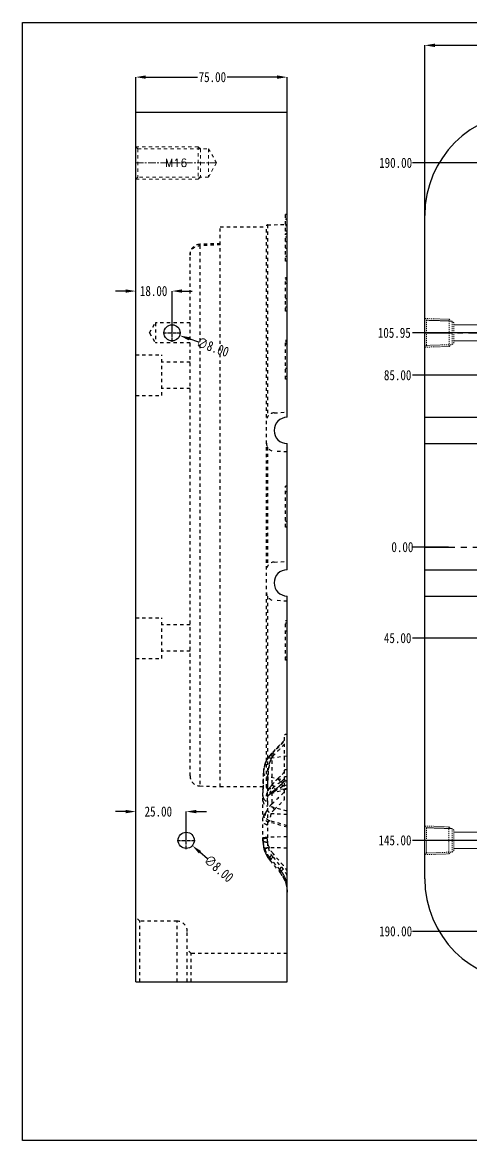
# Model space of a CAD drawing. Header units: millimetres. Extents: x -2414 to 10498, y -2238 to 649.
# Drawn here: x 4774 to 4996, y -1265 to -712 of the extents above; entities that cross this region are included whole.
import ezdxf
from ezdxf.enums import TextEntityAlignment as Align

# ---------------------------------------------------------------- set-up
doc = ezdxf.new("R2010")
doc.units = ezdxf.units.MM
doc.header["$LTSCALE"] = 16.335
doc.header["$PDMODE"] = 3
doc.header["$PDSIZE"] = 0.3125
doc.linetypes.add('CENTER', pattern=[0.6, 0.375, -0.075, 0.075, -0.075])
doc.linetypes.add('HIDDEN', pattern=[0.2, 0.1, -0.1])
doc.layers.get('0').update_dxf_attribs({"linetype": 'CONTINUOUS'})
doc.layers.get('Defpoints').update_dxf_attribs({"linetype": 'CONTINUOUS'})
doc.layers.add('cool', color=153, linetype='HIDDEN', lineweight=9)
doc.layers.add('screw', color=33, linetype='CONTINUOUS', lineweight=13)
doc.layers.add('DEFAULT_2', color=8, linetype='HIDDEN')
doc.styles.get("Standard").update_dxf_attribs({"font": 'txt', "width": 0.8})
doc.styles.add('TXT', font='txt.shx', dxfattribs={"bigfont": 'gbcbig.shx'})
doc.dimstyles.new('01', dxfattribs={"dimtxt": 5, "dimasz": 5, "dimexe": 0, "dimexo": 0, "dimgap": 0, "dimtad": 0, "dimzin": 0, "dimdsep": 46, "dimtxsty": 'Standard', "dimcen": 0, "dimclrd": 4, "dimclre": 4, "dimclrt": 6, "dimazin": 0, "dimtfac": 1, "dimtofl": 0, "dimtmove": 0, "dimatfit": 3, "dimfxl": 0, "dimtolj": 1, "dimtzin": 0, "dimarcsym": 0})

# ---------------------------------------------------------------- blocks, each defined once
blk = doc.blocks.new('cool_jt_f12')
at = {"layer": 'cool', "ltscale": 0.3}
for p, q in [((0, 7.0785), (0.856, 6.2225)), ((0, 7.0785), (12, 6.7035)), ((0.856, 6.2225), (0.856, -6.2225)), ((13.5, 5.827375), (0.856, 6.2225)), ((0.856, 6.2225), (13.5, 5.827375)), ((12, 6.7035), (12.856, 5.8475)), ((12, 6.7035), (12, -6.7035)), ((14.327375, 5), (13.5, 5.827375)), ((13.5, -5.827375), (13.5, 5.827375)), ((14.327375, -5), (14.327375, 5)), ((13.5, -5.827375), (14.327375, -5)), ((0.856, -6.2225), (0, -7.0785)), ((0, -7.0785), (12, -6.7035)), ((0.856, -6.2225), (13.5, -5.827375)), ((12, -6.7035), (12.856, -5.8475))]:
    blk.add_line(p, q, dxfattribs=at)
blk = doc.blocks.new('4')
at = {"layer": 'cool', "color": 1, "linetype": 'CENTER', "ltscale": 0.621977}
blk.add_line((-313.64, -1121.63), (76.36, -1121.63), dxfattribs=at)
at = {"layer": 'cool', "linetype": 'ByBlock', "ltscale": 0.932966}
for p, q in [((-299.31, -1117.63), (62.03, -1117.63)), ((-299.31, -1125.63), (62.03, -1125.63))]:
    blk.add_line(p, q, dxfattribs=at)
blk.add_blockref('cool_jt_f12', (-313.64, -1121.63), dxfattribs=at)
at = {"layer": 'cool', "linetype": 'ByBlock', "ltscale": 0.932966, "rotation": 180}
blk.add_blockref('cool_jt_f12', (76.36, -1121.63), dxfattribs=at)
blk = doc.blocks.new('*D275')
at = {"color": 4, "linetype": 'ByBlock', "lineweight": -2, "transparency": 16777216}
for p, q in [((4829.74, -756.63), (4829.74, -739.23)), ((4834.74, -739.23), (4860.36, -739.23)), ((4899.74, -739.23), (4875.03, -739.23)), ((4904.74, -756.63), (4904.74, -739.23))]:
    blk.add_line(p, q, dxfattribs=at)
at = {"color": 4, "linetype": 'ByBlock', "transparency": 16777216}
for points in [[(4834.74, -738.39), (4834.74, -740.06), (4829.74, -739.23)], [(4899.74, -738.39), (4899.74, -740.06), (4904.74, -739.23)]]:
    blk.add_solid(points, dxfattribs=at)
at = {"layer": 'Defpoints', "color": 0, "linetype": 'ByBlock', "transparency": 16777216}
for p in [(4829.74, -739.23), (4829.74, -756.63), (4904.74, -756.63)]:
    blk.add_point(p, dxfattribs=at)
at = {"color": 6, "linetype": 'ByBlock', "transparency": 16777216, "insert": (4867.7, -739.23), "char_height": 5, "attachment_point": 5}
blk.add_mtext('\\A1;75.00', dxfattribs=at)
blk = doc.blocks.new('*D276')
at = {"color": 4, "linetype": 'ByBlock', "lineweight": -2, "transparency": 16777216}
for p, q in [((4824.74, -845.02), (4819.74, -845.02)), ((4829.74, -853.37), (4829.74, -845.02)), ((4847.74, -865.68), (4847.74, -845.02)), ((4852.74, -845.02), (4857.74, -845.02))]:
    blk.add_line(p, q, dxfattribs=at)
at = {"color": 4, "linetype": 'ByBlock', "transparency": 16777216}
for points in [[(4824.74, -844.19), (4824.74, -845.85), (4829.74, -845.02)], [(4852.74, -844.19), (4852.74, -845.85), (4847.74, -845.02)]]:
    blk.add_solid(points, dxfattribs=at)
at = {"layer": 'Defpoints', "color": 0, "linetype": 'ByBlock', "transparency": 16777216}
for p in [(4829.74, -845.02), (4829.74, -853.37), (4847.74, -865.68)]:
    blk.add_point(p, dxfattribs=at)
at = {"color": 6, "linetype": 'ByBlock', "transparency": 16777216, "insert": (4838.6, -845.02), "char_height": 5, "attachment_point": 5}
blk.add_mtext('\\A1;18.00', dxfattribs=at)
blk = doc.blocks.new('*D277')
at = {"color": 4, "linetype": 'ByBlock', "lineweight": -2, "transparency": 16777216}
for p, q in [((4824.74, -1102.4), (4819.74, -1102.4)), ((4829.74, -1109.11), (4829.74, -1102.4)), ((4854.74, -1116.63), (4854.74, -1102.4)), ((4859.74, -1102.4), (4864.74, -1102.4))]:
    blk.add_line(p, q, dxfattribs=at)
at = {"color": 4, "linetype": 'ByBlock', "transparency": 16777216}
for points in [[(4824.74, -1101.57), (4824.74, -1103.24), (4829.74, -1102.4)], [(4859.74, -1101.57), (4859.74, -1103.24), (4854.74, -1102.4)]]:
    blk.add_solid(points, dxfattribs=at)
at = {"layer": 'Defpoints', "color": 0, "linetype": 'ByBlock', "transparency": 16777216}
for p in [(4829.74, -1102.4), (4829.74, -1109.11), (4854.74, -1116.63)]:
    blk.add_point(p, dxfattribs=at)
at = {"color": 6, "linetype": 'ByBlock', "transparency": 16777216, "insert": (4840.94, -1102.4), "char_height": 5, "attachment_point": 5}
blk.add_mtext('\\A1;25.00', dxfattribs=at)
blk = doc.blocks.new('*D278')
at = {"color": 4, "linetype": 'ByBlock', "lineweight": -2, "transparency": 16777216}
blk.add_line((4865.34, -1125.77), (4861.56, -1122.51), dxfattribs=at)
at = {"color": 4, "linetype": 'ByBlock', "transparency": 16777216}
blk.add_solid([(4862.1, -1121.88), (4861.01, -1123.14), (4857.77, -1119.24)], dxfattribs=at)
at = {"layer": 'Defpoints', "color": 0, "linetype": 'ByBlock', "transparency": 16777216}
for p in [(4851.71, -1114.02), (4857.77, -1119.24)]:
    blk.add_point(p, dxfattribs=at)
at = {"color": 6, "linetype": 'ByBlock', "transparency": 16777216, "insert": (4870.9, -1130.56), "char_height": 5, "attachment_point": 5, "rotation": 319.2251}
blk.add_mtext('\\A1;∅8.00', dxfattribs=at)
blk = doc.blocks.new('*D282')
at = {"color": 4, "linetype": 'ByBlock', "lineweight": -2, "transparency": 16777216}
for p, q in [((4972.86, -807.63), (4972.86, -723.51)), ((4977.86, -723.51), (5144.16, -723.51)), ((5357.85, -723.51), (5162.16, -723.51)), ((5362.85, -807.63), (5362.85, -723.51))]:
    blk.add_line(p, q, dxfattribs=at)
at = {"color": 4, "linetype": 'ByBlock', "transparency": 16777216}
for points in [[(4977.86, -722.67), (4977.86, -724.34), (4972.86, -723.51)], [(5357.85, -722.67), (5357.85, -724.34), (5362.85, -723.51)]]:
    blk.add_solid(points, dxfattribs=at)
at = {"layer": 'Defpoints', "color": 0, "linetype": 'ByBlock', "transparency": 16777216}
for p in [(5362.85, -723.51), (4972.86, -807.63), (5362.85, -807.63)]:
    blk.add_point(p, dxfattribs=at)
at = {"color": 6, "linetype": 'ByBlock', "transparency": 16777216, "insert": (5153.16, -723.51), "char_height": 5, "attachment_point": 5}
blk.add_mtext('\\A1;390.00', dxfattribs=at)
blk = doc.blocks.new('*D284')
at = {"color": 4, "linetype": 'ByBlock', "lineweight": -2, "transparency": 16777216}
blk.add_line((4860.96, -870.29), (4856.24, -868.64), dxfattribs=at)
at = {"color": 4, "linetype": 'ByBlock', "transparency": 16777216}
blk.add_solid([(4856.51, -867.86), (4855.97, -869.43), (4851.52, -867)], dxfattribs=at)
at = {"layer": 'Defpoints', "color": 0, "linetype": 'ByBlock', "transparency": 16777216}
for p in [(4843.97, -864.36), (4851.52, -867)]:
    blk.add_point(p, dxfattribs=at)
at = {"color": 6, "linetype": 'ByBlock', "transparency": 16777216, "insert": (4867.89, -872.71), "char_height": 5, "attachment_point": 5, "rotation": 340.7687}
blk.add_mtext('\\A1;∅8.00', dxfattribs=at)
blk = doc.blocks.new('*D299')
at = {"color": 4, "linetype": 'ByBlock', "lineweight": -2, "transparency": 16777216}
blk.add_line((4984.62, -971.63), (4966.77, -971.63), dxfattribs=at)
at = {"layer": 'Defpoints', "color": 0, "linetype": 'ByBlock', "transparency": 16777216}
for p in [(4966.77, -971.63), (4984.62, -971.63), (5167.85, -971.63)]:
    blk.add_point(p, dxfattribs=at)
at = {"color": 6, "linetype": 'ByBlock', "transparency": 16777216, "insert": (4961.77, -971.63), "char_height": 5, "attachment_point": 5}
blk.add_mtext('\\A1;0.00', dxfattribs=at)
blk = doc.blocks.new('*D300')
at = {"color": 4, "linetype": 'ByBlock', "lineweight": -2, "transparency": 16777216}
blk.add_line((5061.86, -886.63), (4966.77, -886.63), dxfattribs=at)
at = {"layer": 'Defpoints', "color": 0, "linetype": 'ByBlock', "transparency": 16777216}
for p in [(4966.77, -886.63), (5061.86, -886.63), (5167.85, -971.63)]:
    blk.add_point(p, dxfattribs=at)
at = {"color": 6, "linetype": 'ByBlock', "transparency": 16777216, "insert": (4959.43, -886.63), "char_height": 5, "attachment_point": 5}
blk.add_mtext('\\A1;85.00', dxfattribs=at)
blk = doc.blocks.new('*D301')
at = {"color": 4, "linetype": 'ByBlock', "lineweight": -2, "transparency": 16777216}
blk.add_line((5031.09, -865.68), (4966.77, -865.68), dxfattribs=at)
at = {"layer": 'Defpoints', "color": 0, "linetype": 'ByBlock', "transparency": 16777216}
for p in [(4966.77, -865.68), (5031.09, -865.68), (5167.85, -971.63)]:
    blk.add_point(p, dxfattribs=at)
at = {"color": 6, "linetype": 'ByBlock', "transparency": 16777216, "insert": (4957.77, -865.68), "char_height": 5, "attachment_point": 5}
blk.add_mtext('\\A1;105.95', dxfattribs=at)
blk = doc.blocks.new('*D302')
at = {"color": 4, "linetype": 'ByBlock', "lineweight": -2, "transparency": 16777216}
blk.add_line((5007.85, -781.63), (4966.77, -781.63), dxfattribs=at)
at = {"layer": 'Defpoints', "color": 0, "linetype": 'ByBlock', "transparency": 16777216}
for p in [(4966.77, -781.63), (5007.85, -781.63), (5167.85, -971.63)]:
    blk.add_point(p, dxfattribs=at)
at = {"color": 6, "linetype": 'ByBlock', "transparency": 16777216, "insert": (4958.43, -781.63), "char_height": 5, "attachment_point": 5}
blk.add_mtext('\\A1;190.00', dxfattribs=at)
blk = doc.blocks.new('*D303')
at = {"color": 4, "linetype": 'ByBlock', "lineweight": -2, "transparency": 16777216}
blk.add_line((5072.86, -1016.63), (4966.77, -1016.63), dxfattribs=at)
at = {"layer": 'Defpoints', "color": 0, "linetype": 'ByBlock', "transparency": 16777216}
for p in [(5167.85, -971.63), (4966.77, -1016.63), (5072.86, -1016.63)]:
    blk.add_point(p, dxfattribs=at)
at = {"color": 6, "linetype": 'ByBlock', "transparency": 16777216, "insert": (4959.43, -1016.63), "char_height": 5, "attachment_point": 5}
blk.add_mtext('\\A1;45.00', dxfattribs=at)
blk = doc.blocks.new('*D304')
at = {"color": 4, "linetype": 'ByBlock', "lineweight": -2, "transparency": 16777216}
blk.add_line((5013.8, -1116.63), (4966.77, -1116.63), dxfattribs=at)
at = {"layer": 'Defpoints', "color": 0, "linetype": 'ByBlock', "transparency": 16777216}
for p in [(5167.85, -971.63), (4966.77, -1116.63), (5013.8, -1116.63)]:
    blk.add_point(p, dxfattribs=at)
at = {"color": 6, "linetype": 'ByBlock', "transparency": 16777216, "insert": (4958.1, -1116.63), "char_height": 5, "attachment_point": 5}
blk.add_mtext('\\A1;145.00', dxfattribs=at)
blk = doc.blocks.new('*D305')
at = {"color": 4, "linetype": 'ByBlock', "lineweight": -2, "transparency": 16777216}
blk.add_line((5007.85, -1161.63), (4966.77, -1161.63), dxfattribs=at)
at = {"layer": 'Defpoints', "color": 0, "linetype": 'ByBlock', "transparency": 16777216}
for p in [(5167.85, -971.63), (4966.77, -1161.63), (5007.85, -1161.63)]:
    blk.add_point(p, dxfattribs=at)
at = {"color": 6, "linetype": 'ByBlock', "transparency": 16777216, "insert": (4958.43, -1161.63), "char_height": 5, "attachment_point": 5}
blk.add_mtext('\\A1;190.00', dxfattribs=at)

msp = doc.modelspace()

# ---------------------------------------------------------------- linework, layer by layer
at = {"color": 7, "linetype": 'Continuous'}
for p, q in [((4829.743, -1186.63), (4829.743, -756.63)), ((4829.743, -756.63), (4904.743, -756.63)), ((4904.743, -907.442), (4904.743, -756.63)), ((4972.859, -1135.63), (4972.859, -807.63)), ((4972.859, -907.442), (5017.105, -907.442)), ((4904.743, -982.817), (4904.743, -920.442)), ((4972.859, -920.442), (5017.105, -920.442)), ((4972.859, -982.817), (5017.105, -982.817)), ((4904.743, -1186.63), (4904.743, -995.817)), ((4972.859, -995.817), (5017.105, -995.817)), ((4829.743, -1186.63), (4904.743, -1186.63))]:
    msp.add_line(p, q, dxfattribs=at)
at = {"color": 1, "linetype": 'CENTER', "ltscale": 0.248791}
for p, q in [((4847.743, -870.079), (4847.743, -861.279)), ((4843.343, -865.679), (4852.143, -865.679)), ((4850.343, -1116.63), (4859.143, -1116.63)), ((4854.743, -1121.03), (4854.743, -1112.23))]:
    msp.add_line(p, q, dxfattribs=at)
at = {"color": 1, "linetype": 'CENTER', "ltscale": 2.425658}
msp.add_line((4972.859, -971.63), (5362.85, -971.63), dxfattribs=at)
at = {"linetype": 'ByBlock'}
msp.add_lwpolyline([(4773.61, -712.155), (5429.089, -712.155), (5429.089, -1265.106), (4773.61, -1265.106)], close=True, dxfattribs=at)
at = {"color": 7, "linetype": 'Continuous'}
for centre in [(4847.743, -865.679), (4854.743, -1116.63)]:
    msp.add_circle(centre, 4, dxfattribs=at)
for centre, radius, start, end in [((5023.859, -807.63), 51, 90, 180), ((4904.745, -913.942), 6.5, 90.02376, 269.97624), ((4904.745, -989.317), 6.5, 90.02376, 269.97624), ((5023.859, -1135.63), 51, 180, 270)]:
    msp.add_arc(centre, radius, start, end, dxfattribs=at)
at = {"layer": 'cool', "linetype": 'ByBlock', "ltscale": 0.932966}
for p, q in [((4987.185, -861.679), (5149.855, -861.679)), ((4987.185, -869.679), (5149.855, -869.679))]:
    msp.add_line(p, q, dxfattribs=at)
at = {"layer": 'DEFAULT_2', "color": 8, "linetype": 'HIDDEN'}
for p, q in [((4903.943, -815.375), (4903.943, -807.108)), ((4904.743, -807.108), (4903.943, -807.108)), ((4894.492, -1090.446), (4894.492, -812.813)), ((4894.977, -812.311), (4904.743, -811.97)), ((4894.977, -812.311), (4894.977, -907.335)), ((4904.743, -809.454), (4903.943, -809.454)), ((4904.743, -809.68), (4903.943, -809.68)), ((4904.743, -812.213), (4903.943, -812.241)), ((4904.743, -812.813), (4903.943, -812.813)), ((4871.627, -1090.074), (4871.627, -813.186)), ((4871.627, -813.186), (4894.492, -813.186)), ((4904.743, -815.347), (4903.943, -815.375)), ((4903.943, -830.251), (4903.943, -816.66)), ((4904.743, -816.66), (4903.943, -816.66)), ((4904.743, -816.872), (4903.943, -816.872)), ((4871.627, -821.53), (4861.452, -821.885)), ((4871.627, -822.179), (4861.452, -822.536)), ((4861.452, -822.536), (4861.452, -1089.718)), ((4904.743, -818.392), (4903.943, -818.392)), ((4904.743, -820.711), (4903.943, -820.737)), ((4856.627, -1084.72), (4856.627, -826.882)), ((4904.743, -823.998), (4903.943, -823.998)), ((4904.743, -827.906), (4903.943, -827.906)), ((4904.743, -830.226), (4903.943, -830.251)), ((4904.743, -838.463), (4903.943, -838.463)), ((4903.943, -854.918), (4903.943, -838.464)), ((4904.743, -839.136), (4903.943, -839.136)), ((4904.743, -839.456), (4903.943, -839.456)), ((4904.743, -841.339), (4903.943, -841.36)), ((4904.743, -848.88), (4903.943, -848.88)), ((4904.743, -853.013), (4903.943, -853.013)), ((4904.743, -854.897), (4903.943, -854.918)), ((4836.627, -865.679), (4839.513, -860.679)), ((4839.513, -860.679), (4839.513, -870.679)), ((4856.627, -860.679), (4839.513, -860.679)), ((4836.627, -865.679), (4839.513, -870.679)), ((4856.627, -870.679), (4839.513, -870.679)), ((4904.743, -869.473), (4903.943, -869.473)), ((4903.943, -888.589), (4903.943, -869.474)), ((4904.743, -869.902), (4903.943, -869.902)), ((4904.743, -870.801), (4903.943, -870.801)), ((4904.743, -871.207), (4903.943, -871.222)), ((4829.743, -876.63), (4842.743, -876.63)), ((4842.743, -896.63), (4842.743, -876.63)), ((4856.627, -880.13), (4842.743, -880.13)), ((4904.743, -883.283), (4903.943, -883.283)), ((4904.743, -887.269), (4903.943, -887.269)), ((4904.743, -888.575), (4903.943, -888.589)), ((4856.627, -893.13), (4842.743, -893.13)), ((4829.743, -896.63), (4842.743, -896.63)), ((4898.301, -905.235), (4904.743, -904.897)), ((4894.977, -922.157), (4894.977, -981.102)), ((4904.743, -924.595), (4898.301, -924.258)), ((4903.943, -961.76), (4903.943, -941.499)), ((4904.743, -941.499), (4903.943, -941.499)), ((4904.743, -944.348), (4903.943, -944.348)), ((4904.743, -958.911), (4903.943, -958.911)), ((4904.743, -961.76), (4903.943, -961.76)), ((4898.301, -979.002), (4904.743, -978.664)), ((4894.977, -995.924), (4894.977, -1090.948)), ((4904.743, -998.362), (4898.301, -998.025)), ((4829.743, -1006.63), (4842.743, -1006.63)), ((4842.743, -1026.63), (4842.743, -1006.63)), ((4856.627, -1010.13), (4842.743, -1010.13)), ((4903.943, -1027.507), (4903.943, -1008.063)), ((4904.743, -1008.076), (4903.943, -1008.063)), ((4904.743, -1009.267), (4903.943, -1009.267)), ((4904.743, -1013.189), (4903.943, -1013.189)), ((4829.743, -1026.63), (4842.743, -1026.63)), ((4856.627, -1023.13), (4842.743, -1023.13)), ((4904.743, -1025.966), (4903.943, -1025.953)), ((4904.743, -1026.047), (4903.943, -1026.047)), ((4904.743, -1027.156), (4903.943, -1027.156)), ((4904.743, -1027.508), (4903.943, -1027.508)), ((4903.343, -1067.086), (4897.105, -1073.524)), ((4903.343, -1096.594), (4903.343, -1064.255)), ((4895.209, -1076.137), (4895.23, -1075.826)), ((4895.23, -1075.826), (4895.23, -1075.825)), ((4904.743, -1074.937), (4896.889, -1076.063)), ((4897.136, -1073.858), (4897.288, -1073.702)), ((4897.136, -1073.858), (4897.136, -1089.304)), ((4893.021, -1082.979), (4892.842, -1087.228)), ((4893.08, -1082.224), (4893.02, -1082.982)), ((4893.021, -1082.979), (4893.02, -1082.983)), ((4893.084, -1082.607), (4893.021, -1082.979)), ((4893.311, -1080.65), (4893.076, -1082.266)), ((4892.843, -1087.179), (4892.758, -1091.565)), ((4904.743, -1087.266), (4895.189, -1085.258)), ((4901.576, -1089.006), (4900.09, -1090.399)), ((4903.343, -1086.011), (4901.514, -1087.809)), ((4901.518, -1087.809), (4903.343, -1086.014)), ((4904.743, -1087.759), (4901.518, -1087.809)), ((4901.54, -1089.125), (4903.343, -1087.378)), ((4901.54, -1089.125), (4901.574, -1089.006)), ((4903.343, -1087.292), (4901.574, -1089.006)), ((4902.835, -1089.672), (4903.343, -1089.18)), ((4903.343, -1089.182), (4902.837, -1089.672)), ((4861.452, -1089.718), (4871.627, -1090.074)), ((4871.627, -1090.074), (4894.492, -1090.074)), ((4892.758, -1091.521), (4892.743, -1094.82)), ((4892.743, -1094.77), (4892.743, -1094.819)), ((4892.743, -1116.925), (4892.743, -1094.829)), ((4894.977, -1090.948), (4904.743, -1091.289)), ((4894.999, -1090.109), (4894.989, -1090.49)), ((4896.647, -1093.424), (4904.743, -1091.103)), ((4897.136, -1092.988), (4897.443, -1092.629)), ((4897.136, -1092.989), (4897.136, -1098.675)), ((4897.443, -1092.629), (4897.445, -1092.627)), ((4898.323, -1091.934), (4897.446, -1092.628)), ((4900.154, -1090.344), (4898.267, -1091.978)), ((4902.837, -1089.672), (4902.589, -1089.828)), ((4904.743, -1089.39), (4902.835, -1089.672)), ((4894.916, -1097.379), (4894.916, -1117.691)), ((4904.743, -1102.118), (4894.916, -1099.604)), ((4894.12, -1102.786), (4893.318, -1103.797)), ((4894.12, -1102.786), (4893.318, -1103.797)), ((4904.743, -1103.911), (4896.669, -1103.482)), ((4904.743, -1110.17), (4895.376, -1107.489)), ((4904.743, -1109.382), (4896.018, -1106.898)), ((4892.743, -1116.925), (4892.813, -1118.355)), ((4904.743, -1114.847), (4894.916, -1115.092)), ((4893.243, -1120.738), (4893.243, -1120.739)), ((4904.743, -1120.46), (4895.316, -1120.224)), ((4895.102, -1124.998), (4896.236, -1126.564)), ((4896.252, -1126.576), (4896.236, -1126.564)), ((4896.236, -1126.564), (4901.217, -1132.602)), ((4901.233, -1131.13), (4896.252, -1125.341)), ((4896.252, -1126.576), (4896.252, -1125.341)), ((4902.705, -1128.958), (4897.723, -1123.168)), ((4897.723, -1124.906), (4902.705, -1130.944)), ((4901.233, -1132.614), (4901.217, -1132.602)), ((4901.233, -1132.614), (4901.233, -1131.13)), ((4904.583, -1140.149), (4904.74, -1142.037)), ((4904.74, -1142.036), (4904.743, -1142.324)), ((4831.743, -1156.63), (4829.743, -1154.63)), ((4831.743, -1186.63), (4831.743, -1156.63)), ((4850.243, -1156.63), (4831.743, -1156.63)), ((4850.243, -1186.63), (4850.243, -1156.63)), ((4855.243, -1186.63), (4855.243, -1161.63)), ((4857.243, -1172.6), (4855.243, -1170.6)), ((4904.743, -1172.6), (4857.243, -1172.6)), ((4857.243, -1186.63), (4857.243, -1172.6))]:
    msp.add_line(p, q, dxfattribs=at)
at = {"layer": 'DEFAULT_2', "color": 1, "linetype": 'CENTER', "ltscale": 2.2018}
msp.add_line((4972.855, -865.679), (5149.855, -865.679), dxfattribs=at)
at = {"layer": 'DEFAULT_2', "color": 8, "linetype": 'HIDDEN'}
for points in [[(4894.559, -1076.958), (4893.773, -1078.848), (4893.302, -1080.696)], [(4895.23, -1075.826), (4894.528, -1077.017), (4893.755, -1078.902)], [(4896.661, -1073.999), (4895.625, -1075.266), (4895.23, -1075.825)], [(4897.105, -1073.524), (4896.604, -1074.062), (4895.575, -1075.334)], [(4896.178, -1093.613), (4896.142, -1093.639), (4896.275, -1093.566), (4896.647, -1093.424)], [(4896.146, -1093.637), (4896.317, -1093.546), (4896.649, -1093.424)], [(4897.443, -1092.629), (4897.017, -1092.958), (4896.567, -1093.314), (4896.256, -1093.556), (4896.178, -1093.613)], [(4892.813, -1118.355), (4893.083, -1120.072), (4893.243, -1120.739)], [(4893.243, -1120.739), (4893.801, -1122.438), (4895.102, -1124.998)], [(4901.217, -1132.602), (4902.493, -1134.391), (4903.833, -1137.175), (4904.583, -1140.144), (4904.743, -1142.324)]]:
    msp.add_lwpolyline(points, dxfattribs=at)
for centre, radius, start, end in [((4894.994, -812.813), 0.502, 92, 180), ((4861.627, -826.882), 5, 92, 180), ((4860.941, -827.208), 4.314, 175.79941, 179.99196), ((4898.512, -909.249), 4.02, 93, 180), ((4899.063, -975.377), 70.681, 85.39115, 85.55947), ((4898.512, -920.243), 4.02, 180, 267), ((4898.512, -983.016), 4.02, 93, 180), ((4898.512, -994.01), 4.02, 180, 267), ((4899.063, -927.882), 70.681, 274.44053, 274.60885), ((2072.342, 1677.288), 3943.129, 315.756727, 315.886138), ((2077.145, 1672.624), 3936.434, 315.759757, 315.886211), ((4908.154, -1085.162), 15.781, 141.29351, 145.11477), ((4908.731, -1085.627), 16.521, 134.57327, 141.28711), ((5037.737, -1092.056), 144.961, 176.41584, 178.08959), ((4894.693, -1083.07), 1.675, 177.01689, 192.55773), ((5026.032, -1091.356), 133.235, 176.23476, 176.40251), ((5025.826, -1091.343), 133.029, 176.23472, 176.40179), ((4861.627, -1084.721), 5, 180, 268), ((5067.404, -1093.172), 174.649, 178.04831, 178.74324), ((5066.487, -1094.394), 171.541, 176.94708, 178.34118), ((4906.111, -1097.248), 11.988, 138.47116, 155.39432), ((4915.725, -1111.305), 27.458, 121.16078, 129.03988), ((4915.683, -1111.249), 27.389, 121.15302, 129.04214), ((5157.85, -1094.616), 265.108, 179.26194, 180.03317), ((5096.307, -1093.834), 203.559, 178.7354, 179.2591), ((4894.994, -1090.446), 0.502, 180, 268), ((5095.35, -1095.356), 200.42, 178.30527, 178.50007), ((4921.741, -1123.193), 38.961, 130.18105, 130.87241), ((4914.712, -1114.88), 28.074, 128.75858, 130.16684), ((3064.528, 809.481), 2645.659, 313.843019, 314.029677), ((4907.16, -1109.041), 14.42, 134.0383, 147.97338), ((3058.562, 815.36), 2656.837, 313.828603, 313.975626), ((4896.21, -1104.603), 3.002, 164.42548, 253.83063), ((4906.339, -1109.564), 11.423, 133.81233, 147.82991), ((4907.6, -1115.804), 14.857, 180.00261, 184.31225), ((4907.475, -1115.817), 14.731, 184.2995, 198.86415), ((4908.018, -1116.816), 15.286, 194.86831, 219.67247), ((4907.306, -1115.873), 14.553, 198.86878, 220.57654), ((4907.208, -1117.069), 12.303, 194.85833, 219.56244), ((4890.395, -1140.494), 14.323, 33.61161, 40.82806), ((4890.34, -1140.529), 14.389, 18.44848, 33.6035), ((4889.578, -1140.25), 17.316, 28.86401, 40.7058), ((4889.56, -1140.263), 17.338, 28.87132, 40.69848), ((4888.394, -1142.752), 18.554, 28.21897, 39.52949), ((4890.091, -1140.613), 14.652, 359.93836, 18.45462), ((4889.728, -1142.33), 15.015, 1.11949, 6.46464), ((4850.243, -1161.63), 5, 0, 90)]:
    msp.add_arc(centre, radius, start, end, dxfattribs=at)
for centre, major_axis, ratio, start_param, end_param in [((4909.949, -943.114), (487.355, 74.29), 0.2412088, -1.621096, -1.6182251), ((5169.711, -950.633), (519.313, 8.898), 0.2841046, -2.1142462, -2.1111088), ((5169.681, -950.633), (519.309, 8.898), 0.2841046, -2.1141825, -2.1110451), ((5083.504, -942.462), (508.464, 79.864), 0.2382673, -1.9701302, -1.9671898), ((5083.53, -942.462), (508.467, 79.865), 0.2382673, -1.9701826, -1.9672421), ((4899.338, -954.776), (486.329, -28.015), 0.2788329, -1.5465021, -1.5436236)]:
    msp.add_ellipse(centre, major_axis=major_axis, ratio=ratio, start_param=start_param, end_param=end_param, dxfattribs=at)
for points, knots in [([(4856.627, -827.207), (4856.627, -826.611), (4856.881, -825.394), (4857.959, -823.863), (4859.558, -822.825), (4860.819, -822.557), (4861.452, -822.536)], [0, 0, 0, 0, 0.2423364, 0.4891546, 0.7422817, 1, 1, 1, 1]), ([(4861.452, -821.885), (4861.449, -821.885), (4861.454, -821.907), (4861.447, -821.93), (4861.45, -821.985), (4861.449, -822.055), (4861.45, -822.148), (4861.45, -822.31), (4861.451, -822.441), (4861.452, -822.536)], [0, 0, 0, 0, 0.0159816, 0.0633901, 0.142221, 0.2523102, 0.3934462, 0.5653652, 1, 1, 1, 1]), ([(4893.084, -1082.607), (4893.118, -1082.097), (4893.257, -1080.997), (4893.643, -1079.327), (4894.278, -1077.653), (4894.875, -1076.617), (4895.209, -1076.137)], [0, 0, 0, 0, 0.2226104, 0.481991, 0.7449688, 1, 1, 1, 1]), ([(4895.189, -1085.258), (4895.211, -1084.59), (4895.301, -1083.124), (4895.562, -1080.822), (4896.037, -1078.4), (4896.56, -1076.812), (4896.889, -1076.063)], [0, 0, 0, 0, 0.2133046, 0.468811, 0.7387679, 1, 1, 1, 1]), ([(4896.889, -1076.063), (4896.56, -1076.812), (4896.036, -1078.401), (4895.562, -1080.823), (4895.301, -1083.124), (4895.211, -1084.59), (4895.189, -1085.258)], [0, 0, 0, 0, 0.2612994, 0.5312738, 0.7866703, 1, 1, 1, 1]), ([(4897.136, -1073.858), (4896.957, -1074.035), (4896.264, -1074.75), (4895.635, -1075.527), (4895.209, -1076.137)], [0, 0, 0, 0, 0.2526922, 1, 1, 1, 1]), ([(4895.231, -1075.826), (4895.275, -1075.759), (4895.413, -1075.694), (4895.613, -1075.681), (4895.906, -1075.707), (4896.342, -1075.828), (4896.697, -1075.973), (4896.889, -1076.063)], [0, 0, 0, 0, 0.1377534, 0.2314203, 0.3457503, 0.637371, 1, 1, 1, 1]), ([(4896.889, -1076.063), (4897.002, -1075.896), (4897.473, -1075.232), (4898.004, -1074.611), (4898.43, -1074.172)], [0, 0, 0, 0, 0.2477284, 1, 1, 1, 1]), ([(4898.43, -1074.172), (4898.287, -1074.319), (4897.733, -1074.915), (4897.23, -1075.558), (4896.889, -1076.063)], [0, 0, 0, 0, 0.252361, 1, 1, 1, 1]), ([(4897.136, -1073.858), (4897.107, -1073.791), (4897.063, -1073.686), (4897.075, -1073.554), (4897.105, -1073.524)], [0, 0, 0, 0, 0.6278615, 1, 1, 1, 1]), ([(4897.105, -1073.524), (4897.144, -1073.484), (4897.264, -1073.484), (4897.409, -1073.529), (4897.645, -1073.633), (4897.992, -1073.846), (4898.275, -1074.052), (4898.43, -1074.172)], [0, 0, 0, 0, 0.1086558, 0.1967774, 0.3105097, 0.612515, 1, 1, 1, 1]), ([(4892.743, -1094.829), (4892.743, -1093.956), (4892.757, -1090.01), (4892.867, -1086.063), (4893.059, -1082.996)], [0, 0, 0, 0, 0.2212476, 1, 1, 1, 1]), ([(4893.021, -1082.983), (4893.008, -1083.23), (4893.103, -1083.757), (4893.573, -1084.44), (4894.295, -1084.968), (4894.879, -1085.184), (4895.189, -1085.258)], [0, 0, 0, 0, 0.2195431, 0.4560047, 0.7174647, 1, 1, 1, 1]), ([(4894.469, -1085.007), (4894.526, -1085.034), (4894.759, -1085.136), (4895.003, -1085.214), (4895.189, -1085.258)], [0, 0, 0, 0, 0.2466261, 1, 1, 1, 1]), ([(4897.136, -1092.989), (4896.933, -1093.152), (4896.552, -1093.468), (4896.026, -1093.923), (4895.579, -1094.317), (4895.215, -1094.624), (4894.958, -1094.812), (4894.788, -1094.889), (4894.691, -1094.908), (4894.608, -1094.88), (4894.555, -1094.806), (4894.529, -1094.7), (4894.521, -1094.56), (4894.533, -1094.384), (4894.579, -1094.081), (4894.69, -1093.626), (4894.893, -1093.008), (4895.179, -1092.31), (4895.548, -1091.561), (4896.158, -1090.519), (4896.719, -1089.774), (4897.136, -1089.304)], [0, 0, 0, 0, 0.0823392, 0.1563996, 0.2198432, 0.2705906, 0.3070436, 0.3198714, 0.3295678, 0.3374746, 0.3459545, 0.3570612, 0.3717335, 0.3902404, 0.4126318, 0.4686152, 0.537921, 0.618211, 0.7068556, 0.8014442, 1, 1, 1, 1]), ([(4894.916, -1097.379), (4894.916, -1096.484), (4894.927, -1092.442), (4895.021, -1088.4), (4895.189, -1085.258)], [0, 0, 0, 0, 0.221495, 1, 1, 1, 1]), ([(4897.136, -1089.304), (4897.38, -1089.017), (4898.372, -1087.881), (4899.415, -1086.79), (4900.223, -1085.997)], [0, 0, 0, 0, 0.2492206, 1, 1, 1, 1]), ([(4900.22, -1085.997), (4899.952, -1086.26), (4898.889, -1087.327), (4897.869, -1088.438), (4897.136, -1089.3)], [0, 0, 0, 0, 0.2490329, 1, 1, 1, 1]), ([(4901.543, -1089.124), (4900.807, -1089.837), (4899.375, -1091.168), (4897.876, -1092.426), (4897.136, -1092.989)], [0, 0, 0, 0, 0.5240985, 1, 1, 1, 1]), ([(4897.136, -1089.3), (4897.213, -1089.309), (4897.393, -1089.368), (4897.834, -1089.579), (4898.182, -1089.804), (4898.431, -1089.976)], [0, 0, 0, 0, 0.1582447, 0.3821424, 1, 1, 1, 1]), ([(4897.136, -1089.304), (4897.213, -1089.313), (4897.393, -1089.372), (4897.834, -1089.582), (4898.182, -1089.807), (4898.43, -1089.979)], [0, 0, 0, 0, 0.1583179, 0.3822233, 1, 1, 1, 1]), ([(4897.996, -1092.308), (4898.287, -1092.07), (4899.502, -1091.047), (4900.67, -1089.968), (4901.54, -1089.125)], [0, 0, 0, 0, 0.2368066, 1, 1, 1, 1]), ([(4900.22, -1085.997), (4900.246, -1086.105), (4900.375, -1086.359), (4900.649, -1086.773), (4901.041, -1087.274), (4901.346, -1087.625), (4901.514, -1087.809)], [0, 0, 0, 0, 0.1497337, 0.3760287, 0.6661032, 1, 1, 1, 1]), ([(4900.223, -1085.997), (4900.25, -1086.105), (4900.379, -1086.359), (4900.652, -1086.773), (4901.044, -1087.274), (4901.35, -1087.625), (4901.518, -1087.809)], [0, 0, 0, 0, 0.149726, 0.3760189, 0.6660966, 1, 1, 1, 1]), ([(4901.574, -1089.006), (4901.612, -1088.969), (4901.728, -1088.973), (4901.866, -1089.021), (4902.091, -1089.129), (4902.42, -1089.345), (4902.688, -1089.552), (4902.835, -1089.672)], [0, 0, 0, 0, 0.1079015, 0.1958031, 0.3093728, 0.6117905, 1, 1, 1, 1]), ([(4901.577, -1089.006), (4901.615, -1088.969), (4901.73, -1088.972), (4901.868, -1089.021), (4902.094, -1089.128), (4902.422, -1089.345), (4902.69, -1089.551), (4902.837, -1089.672)], [0, 0, 0, 0, 0.1078995, 0.1958007, 0.3093705, 0.6117892, 1, 1, 1, 1]), ([(4894.989, -1090.49), (4894.974, -1091.106), (4894.928, -1093.402), (4894.916, -1095.699), (4894.916, -1097.379)], [0, 0, 0, 0, 0.2685369, 1, 1, 1, 1]), ([(4895.327, -1094.527), (4895.394, -1094.472), (4895.703, -1094.21), (4896.005, -1093.94), (4896.246, -1093.732)], [0, 0, 0, 0, 0.2129982, 1, 1, 1, 1]), ([(4898.431, -1089.976), (4898.202, -1090.162), (4897.776, -1090.552), (4897.235, -1091.188), (4896.819, -1091.821), (4896.569, -1092.327), (4896.436, -1092.686), (4896.374, -1092.907), (4896.341, -1093.092), (4896.337, -1093.24), (4896.36, -1093.355), (4896.458, -1093.465), (4896.578, -1093.444), (4896.647, -1093.424)], [0, 0, 0, 0, 0.2009209, 0.3936388, 0.5687011, 0.7165655, 0.7779239, 0.8300863, 0.8727738, 0.906093, 0.9311049, 0.9510158, 1, 1, 1, 1]), ([(4896.649, -1093.424), (4896.58, -1093.443), (4896.46, -1093.464), (4896.362, -1093.355), (4896.338, -1093.24), (4896.342, -1093.092), (4896.376, -1092.907), (4896.438, -1092.686), (4896.57, -1092.327), (4896.821, -1091.822), (4897.236, -1091.19), (4897.777, -1090.554), (4898.203, -1090.164), (4898.431, -1089.979)], [0, 0, 0, 0, 0.0490493, 0.0689741, 0.0939726, 0.1273012, 0.1699799, 0.2221747, 0.283535, 0.431401, 0.6064112, 0.7990921, 1, 1, 1, 1]), ([(4896.647, -1093.424), (4896.752, -1093.394), (4896.992, -1093.276), (4897.388, -1093.041), (4897.877, -1092.737), (4898.237, -1092.52), (4898.431, -1092.407)], [0, 0, 0, 0, 0.1594108, 0.3870441, 0.6726546, 1, 1, 1, 1]), ([(4897.515, -1092.962), (4897.349, -1093.064), (4897.07, -1093.233), (4896.776, -1093.387), (4896.649, -1093.424)], [0, 0, 0, 0, 0.5957234, 1, 1, 1, 1]), ([(4897.136, -1092.988), (4897.207, -1092.934), (4897.496, -1092.711), (4897.782, -1092.483), (4897.996, -1092.308)], [0, 0, 0, 0, 0.2430542, 1, 1, 1, 1]), ([(4897.445, -1092.627), (4897.575, -1092.529), (4897.901, -1092.386), (4898.252, -1092.384), (4898.43, -1092.407)], [0, 0, 0, 0, 0.4739774, 1, 1, 1, 1]), ([(4897.446, -1092.628), (4897.575, -1092.53), (4897.901, -1092.387), (4898.252, -1092.385), (4898.431, -1092.408)], [0, 0, 0, 0, 0.4740394, 1, 1, 1, 1]), ([(4898.431, -1092.408), (4898.348, -1092.456), (4898.042, -1092.638), (4897.738, -1092.825), (4897.515, -1092.962)], [0, 0, 0, 0, 0.2677473, 1, 1, 1, 1]), ([(4898.431, -1092.407), (4899.158, -1091.982), (4900.627, -1091.071), (4902.085, -1090.144), (4902.835, -1089.672)], [0, 0, 0, 0, 0.4875509, 1, 1, 1, 1]), ([(4902.589, -1089.828), (4901.882, -1090.274), (4900.505, -1091.148), (4899.118, -1092.007), (4898.431, -1092.408)], [0, 0, 0, 0, 0.5124016, 1, 1, 1, 1]), ([(4892.743, -1094.877), (4892.743, -1095.157), (4892.853, -1095.731), (4893.318, -1096.487), (4894.031, -1097.068), (4894.611, -1097.303), (4894.916, -1097.379)], [0, 0, 0, 0, 0.2362192, 0.4800077, 0.7350175, 1, 1, 1, 1]), ([(4892.743, -1094.877), (4892.743, -1094.97), (4892.766, -1095.345), (4892.885, -1095.714), (4893.016, -1095.963)], [0, 0, 0, 0, 0.2475174, 1, 1, 1, 1]), ([(4892.743, -1097.032), (4892.743, -1097.32), (4892.851, -1097.907), (4893.316, -1098.684), (4894.027, -1099.284), (4894.61, -1099.526), (4894.916, -1099.604)], [0, 0, 0, 0, 0.2391265, 0.4840095, 0.7378165, 1, 1, 1, 1]), ([(4893.016, -1095.963), (4893.199, -1096.31), (4893.757, -1096.936), (4894.513, -1097.279), (4894.916, -1097.379)], [0, 0, 0, 0, 0.4856912, 1, 1, 1, 1]), ([(4898.43, -1101.321), (4898.194, -1101.065), (4897.78, -1100.562), (4897.364, -1099.906), (4897.154, -1099.418), (4897.055, -1099.068), (4897.057, -1098.793), (4897.136, -1098.675)], [0, 0, 0, 0, 0.3418168, 0.638155, 0.7595706, 0.8600773, 1, 1, 1, 1]), ([(4893.318, -1103.797), (4893.288, -1103.835), (4893.226, -1103.938), (4893.093, -1104.232), (4892.928, -1104.768), (4892.779, -1105.598), (4892.743, -1106.238), (4892.743, -1106.593)], [0, 0, 0, 0, 0.0506812, 0.1240781, 0.3360582, 0.6301099, 1, 1, 1, 1]), ([(4894.12, -1102.786), (4893.946, -1103.171), (4893.764, -1104.029), (4894.051, -1105.306), (4894.838, -1106.355), (4895.611, -1106.777), (4896.018, -1106.898)], [0, 0, 0, 0, 0.2490642, 0.4990183, 0.7495646, 1, 1, 1, 1]), ([(4894.935, -1101.394), (4894.841, -1101.543), (4894.667, -1101.831), (4894.436, -1102.234), (4894.275, -1102.527), (4894.175, -1102.702), (4894.137, -1102.765), (4894.12, -1102.786)], [0, 0, 0, 0, 0.3274914, 0.6249008, 0.8647409, 0.9491155, 1, 1, 1, 1]), ([(4894.935, -1101.394), (4894.887, -1101.511), (4894.945, -1101.752), (4895.104, -1102.035), (4895.399, -1102.425), (4895.917, -1102.926), (4896.4, -1103.296), (4896.669, -1103.482)], [0, 0, 0, 0, 0.134694, 0.2329987, 0.3531212, 0.6508281, 1, 1, 1, 1]), ([(4896.669, -1103.482), (4896.579, -1103.899), (4896.422, -1104.666), (4896.238, -1105.685), (4896.109, -1106.406), (4896.049, -1106.778), (4896.018, -1106.898)], [0, 0, 0, 0, 0.3676455, 0.6752791, 0.893497, 1, 1, 1, 1]), ([(4894.916, -1109.114), (4894.611, -1109.037), (4894.03, -1108.8), (4893.317, -1108.214), (4892.853, -1107.452), (4892.743, -1106.875), (4892.743, -1106.593)], [0, 0, 0, 0, 0.2641724, 0.518911, 0.7630374, 1, 1, 1, 1]), ([(4895.376, -1107.489), (4895.353, -1107.5), (4895.305, -1107.545), (4895.2, -1107.69), (4895.068, -1107.989), (4894.945, -1108.488), (4894.916, -1108.886), (4894.916, -1109.114)], [0, 0, 0, 0, 0.0448376, 0.1110035, 0.3109231, 0.6053513, 1, 1, 1, 1]), ([(4895.376, -1107.489), (4895.353, -1107.5), (4895.305, -1107.545), (4895.2, -1107.69), (4895.068, -1107.989), (4894.945, -1108.488), (4894.916, -1108.886), (4894.916, -1109.114)], [0, 0, 0, 0, 0.0448373, 0.111003, 0.3109231, 0.6053515, 1, 1, 1, 1]), ([(4896.018, -1106.898), (4895.901, -1107.02), (4895.697, -1107.227), (4895.477, -1107.419), (4895.376, -1107.489)], [0, 0, 0, 0, 0.5792245, 1, 1, 1, 1]), ([(4896.018, -1106.898), (4895.901, -1107.02), (4895.697, -1107.227), (4895.477, -1107.419), (4895.376, -1107.489)], [0, 0, 0, 0, 0.5792246, 1, 1, 1, 1]), ([(4892.743, -1115.344), (4892.743, -1115.324), (4892.806, -1115.285), (4892.917, -1115.254), (4893.111, -1115.215), (4893.366, -1115.183), (4893.686, -1115.152), (4894.208, -1115.116), (4894.625, -1115.1), (4894.916, -1115.092)], [0, 0, 0, 0, 0.0259756, 0.0816718, 0.1695568, 0.2879332, 0.4341315, 0.6045928, 1, 1, 1, 1]), ([(4892.743, -1115.344), (4892.743, -1115.324), (4892.806, -1115.284), (4892.858, -1115.271), (4892.898, -1115.261)], [0, 0, 0, 0, 0.3180484, 1, 1, 1, 1]), ([(4892.743, -1115.806), (4892.743, -1115.786), (4892.806, -1115.747), (4892.917, -1115.716), (4893.111, -1115.677), (4893.366, -1115.645), (4893.686, -1115.614), (4894.209, -1115.578), (4894.625, -1115.562), (4894.916, -1115.554)], [0, 0, 0, 0, 0.0260145, 0.0817297, 0.1694352, 0.2878253, 0.4340683, 0.604956, 1, 1, 1, 1]), ([(4892.743, -1115.805), (4892.743, -1115.794), (4892.766, -1115.768), (4892.858, -1115.729), (4892.947, -1115.709), (4893.016, -1115.696)], [0, 0, 0, 0, 0.1089084, 0.3035724, 1, 1, 1, 1]), ([(4896.252, -1125.341), (4895.139, -1124.041), (4893.352, -1121.004), (4892.743, -1117.535), (4892.743, -1115.806)], [0, 0, 0, 0, 0.4974114, 1, 1, 1, 1]), ([(4894.916, -1117.691), (4894.624, -1117.669), (4894.205, -1117.619), (4893.683, -1117.509), (4893.363, -1117.416), (4893.101, -1117.308), (4892.874, -1117.178), (4892.743, -1117.023), (4892.743, -1116.924)], [0, 0, 0, 0, 0.3659384, 0.5263515, 0.6661022, 0.7831074, 0.8763226, 1, 1, 1, 1]), ([(4892.743, -1116.924), (4892.743, -1117.242), (4892.785, -1118.526), (4892.996, -1119.804), (4893.243, -1120.738)], [0, 0, 0, 0, 0.2473774, 1, 1, 1, 1]), ([(4892.743, -1116.925), (4892.743, -1117.242), (4892.785, -1118.526), (4892.996, -1119.804), (4893.243, -1120.738)], [0, 0, 0, 0, 0.2473781, 1, 1, 1, 1]), ([(4893.016, -1115.696), (4893.271, -1115.647), (4893.905, -1115.592), (4894.539, -1115.563), (4894.916, -1115.554)], [0, 0, 0, 0, 0.4074171, 1, 1, 1, 1]), ([(4893.347, -1115.186), (4893.454, -1115.174), (4893.975, -1115.124), (4894.499, -1115.103), (4894.916, -1115.092)], [0, 0, 0, 0, 0.2053305, 1, 1, 1, 1]), ([(4897.723, -1123.168), (4896.834, -1122.134), (4895.403, -1119.71), (4894.916, -1116.939), (4894.916, -1115.554)], [0, 0, 0, 0, 0.4963022, 1, 1, 1, 1]), ([(4895.316, -1120.224), (4895.173, -1120.261), (4894.896, -1120.333), (4894.5, -1120.435), (4894.145, -1120.526), (4893.841, -1120.602), (4893.623, -1120.656), (4893.481, -1120.69), (4893.399, -1120.71), (4893.335, -1120.723), (4893.286, -1120.736), (4893.263, -1120.736), (4893.244, -1120.743), (4893.243, -1120.739)], [0, 0, 0, 0, 0.2079698, 0.4015271, 0.5746652, 0.7223564, 0.8412946, 0.8890036, 0.9284124, 0.9593496, 0.9816716, 0.9952431, 1, 1, 1, 1]), ([(4893.243, -1120.739), (4893.244, -1120.742), (4893.262, -1120.735), (4893.286, -1120.735), (4893.335, -1120.723), (4893.398, -1120.709), (4893.481, -1120.69), (4893.623, -1120.656), (4893.841, -1120.602), (4894.144, -1120.526), (4894.5, -1120.435), (4894.896, -1120.333), (4895.173, -1120.261), (4895.316, -1120.224)], [0, 0, 0, 0, 0.0047574, 0.0183291, 0.0406512, 0.0715885, 0.1109973, 0.1587063, 0.2776444, 0.4253355, 0.5984734, 0.7920304, 1, 1, 1, 1]), ([(4894.916, -1117.691), (4894.916, -1117.902), (4894.95, -1118.759), (4895.121, -1119.609), (4895.316, -1120.224)], [0, 0, 0, 0, 0.2463447, 1, 1, 1, 1]), ([(4894.916, -1117.692), (4894.916, -1117.903), (4894.95, -1118.759), (4895.12, -1119.609), (4895.316, -1120.224)], [0, 0, 0, 0, 0.2463458, 1, 1, 1, 1]), ([(4897.723, -1124.905), (4897.502, -1125.099), (4897.11, -1125.458), (4896.672, -1125.899), (4896.415, -1126.194), (4896.297, -1126.358), (4896.232, -1126.468), (4896.222, -1126.545), (4896.236, -1126.563)], [0, 0, 0, 0, 0.3906874, 0.7057371, 0.8239223, 0.9121979, 0.9695818, 1, 1, 1, 1]), ([(4896.252, -1125.341), (4896.23, -1125.298), (4896.217, -1125.179), (4896.268, -1124.985), (4896.378, -1124.747), (4896.626, -1124.352), (4897.071, -1123.808), (4897.488, -1123.387), (4897.723, -1123.168)], [0, 0, 0, 0, 0.0530176, 0.1258476, 0.2222808, 0.3422689, 0.6435548, 1, 1, 1, 1]), ([(4902.705, -1130.944), (4902.484, -1131.138), (4902.091, -1131.496), (4901.653, -1131.937), (4901.396, -1132.233), (4901.279, -1132.396), (4901.213, -1132.506), (4901.203, -1132.583), (4901.217, -1132.601)], [0, 0, 0, 0, 0.3906874, 0.7057372, 0.8239223, 0.9121979, 0.9695818, 1, 1, 1, 1]), ([(4901.233, -1131.13), (4901.211, -1131.088), (4901.198, -1130.969), (4901.249, -1130.774), (4901.359, -1130.537), (4901.607, -1130.141), (4902.052, -1129.597), (4902.469, -1129.176), (4902.705, -1128.958)], [0, 0, 0, 0, 0.0530174, 0.1258473, 0.2222805, 0.3422685, 0.6435546, 1, 1, 1, 1]), ([(4904.743, -1140.63), (4904.743, -1138.898), (4904.134, -1135.438), (4902.344, -1132.415), (4901.233, -1131.13)], [0, 0, 0, 0, 0.5048345, 1, 1, 1, 1]), ([(4901.233, -1132.614), (4902.34, -1133.961), (4904.117, -1137.055), (4904.743, -1140.574), (4904.743, -1142.324)], [0, 0, 0, 0, 0.4989456, 1, 1, 1, 1])]:
    msp.add_open_spline(points, degree=3, knots=knots, dxfattribs=at)
for points in [[(4903.343, -1069.104), (4901.707, -1070.795), (4900.069, -1072.484), (4898.43, -1074.172)], [(4903.343, -1082.927), (4902.302, -1083.95), (4901.261, -1084.974), (4900.22, -1085.997)], [(4900.223, -1085.997), (4901.263, -1084.975), (4902.303, -1083.953), (4903.343, -1082.93)]]:
    msp.add_open_spline(points, degree=3, dxfattribs=at)
at = {"layer": 'screw', "color": 92, "linetype": 'HIDDEN', "ltscale": 0.995164}
for p, q in [((4829.743, -773.63), (4860.743, -773.63)), ((4860.743, -773.63), (4861.743, -774.63)), ((4860.743, -773.63), (4860.743, -789.63)), ((4861.743, -774.63), (4861.743, -788.63)), ((4860.743, -789.63), (4829.743, -789.63)), ((4861.743, -788.63), (4860.743, -789.63))]:
    msp.add_line(p, q, dxfattribs=at)
at = {"layer": 'screw', "color": 8, "linetype": 'HIDDEN', "ltscale": 0.995164}
for p, q in [((4829.743, -773.63), (4830.743, -774.63)), ((4830.743, -774.63), (4830.743, -788.63)), ((4830.743, -774.63), (4865.743, -774.63)), ((4865.743, -774.63), (4869.784, -781.63)), ((4865.743, -774.63), (4865.743, -788.63)), ((4869.784, -781.63), (4865.743, -788.63)), ((4830.743, -788.63), (4829.743, -789.63)), ((4865.743, -788.63), (4830.743, -788.63))]:
    msp.add_line(p, q, dxfattribs=at)
at = {"layer": 'screw', "color": 1, "linetype": 'CENTER', "ltscale": 0.621977}
msp.add_line((4829.743, -781.63), (4869.784, -781.63), dxfattribs=at)

# ---------------------------------------------------------------- block references
at = {"linetype": 'ByBlock'}
msp.add_blockref('4', (5286.493, 5), dxfattribs=at)
at = {"layer": 'cool', "linetype": 'ByBlock', "ltscale": 0.932966}
msp.add_blockref('cool_jt_f12', (4972.855, -865.679), dxfattribs=at)

# ---------------------------------------------------------------- texts
at = {"layer": 'screw', "color": 6, "linetype": 'HIDDEN', "ltscale": 0.995164, "style": 'TXT'}
msp.add_text('M16', height=4, dxfattribs=at).set_placement((4849.763, -781.63), align=Align.MIDDLE)

# ---------------------------------------------------------------- dimensions: what is measured, and where the dimension line sits
at = {"linetype": 'ByBlock'}
dim = msp.add_linear_dim(base=(5362.85, -723.505), p1=(4972.859, -807.63), p2=(5362.85, -807.63), text='390.00', dimstyle='01', dxfattribs=at)
dim.commit()
dim.dimension.update_dxf_attribs({"geometry": '*D282', "text_midpoint": (5153.16, -723.505), "dimtype": 160})
for base, p1, p2, picture, middle in [((4829.743, -739.226), (4904.743, -756.63), (4829.743, -756.63), '*D275', (4867.698, -739.226)), ((4829.743, -845.019), (4847.743, -865.679), (4829.743, -853.374), '*D276', (4838.599, -845.019)), ((4829.743, -1102.402), (4854.743, -1116.63), (4829.743, -1109.111), '*D277', (4840.938, -1102.402))]:
    dim = msp.add_linear_dim(base=base, p1=p1, p2=p2, dimstyle='01', dxfattribs=at)
    dim.commit()
    dim.dimension.update_dxf_attribs({"geometry": picture, "text_midpoint": middle, "dimtype": 160})
for feature_location, offset, origin, picture, middle in [((5007.855, -781.63), (-41.089, 0), (5167.855, -971.63), '*D302', (4958.433, -781.63)), ((5031.087, -865.679), (-64.321, 0), (5167.855, -971.63), '*D301', (4957.766, -865.679)), ((5061.859, -886.63), (-95.093, 0), (5167.855, -971.63), '*D300', (4959.433, -886.63)), ((5013.798, -1116.63), (-47.032, 0), (5167.855, -971.63), '*D304', (4958.099, -1116.63)), ((5007.855, -1161.63), (-41.089, 0), (5167.855, -971.63), '*D305', (4958.433, -1161.63)), ((5072.859, -1016.63), (-106.093, 0), (5167.855, -971.63), '*D303', (4959.433, -1016.63)), ((4984.620540694, -971.629586623), (-17.854659368, 0), (5167.854525778, -971.629586623), '*D299', (4961.765881326, -971.629586623))]:
    dim = msp.add_ordinate_dim(feature_location=feature_location, offset=offset, dtype=0, origin=origin, dimstyle='01', dxfattribs=at)
    dim.commit()
    dim.dimension.update_dxf_attribs({"geometry": picture, "text_midpoint": middle})
for p1, p2, picture, middle in [((4843.966, -864.361), (4851.519, -866.996), '*D284', (4867.886, -872.705)), ((4851.714, -1114.017), (4857.772, -1119.242), '*D278', (4870.898, -1130.562))]:
    dim = msp.add_diameter_dim_2p(p1=p1, p2=p2, dimstyle='01', dxfattribs=at)
    dim.commit()
    dim.dimension.update_dxf_attribs({"geometry": picture, "text_midpoint": middle})

doc.saveas('drawing.dxf')
